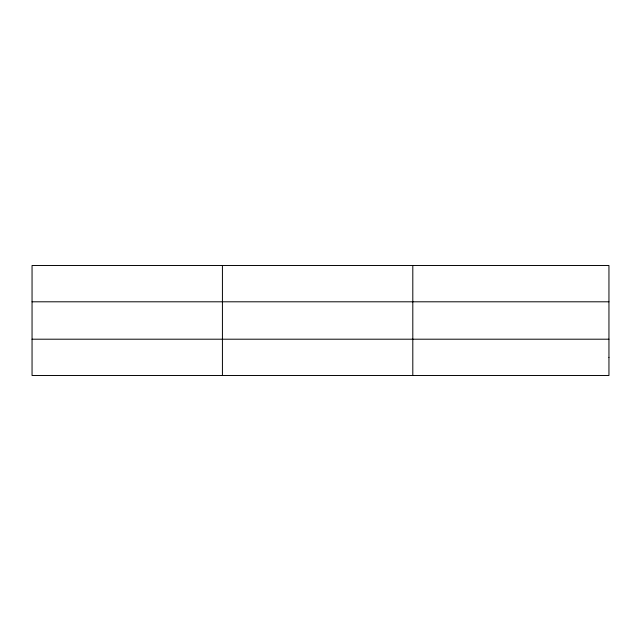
<?xml version="1.0" encoding="UTF-8"?>
<svg xmlns="http://www.w3.org/2000/svg" width="641" height="641" viewBox="0 0 641 641"><rect width="100%" height="100%" fill="white"/><g stroke="black" fill="none" stroke-linecap="round" stroke-linejoin="round"><path stroke-width="0.96" d="M222.427 375.506L222.427 265.494M412.804 375.506L412.804 265.494M32.05 301.799L608.95 301.799M32.05 339.201L608.95 339.201M608.95 357.358L608.95 375.506L32.05 375.506L32.05 265.494L608.95 265.494L608.95 357.358"/></g></svg>
